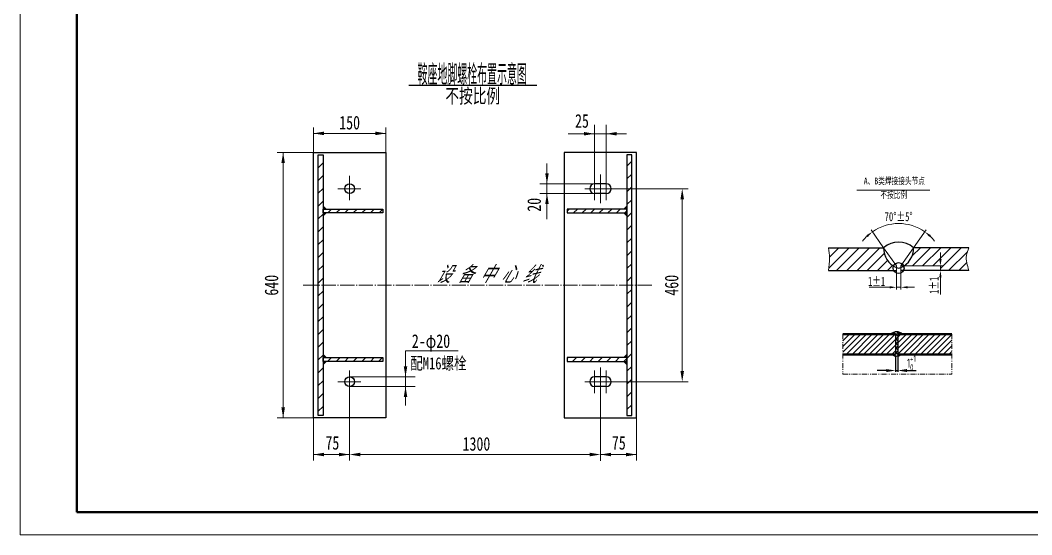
# Model space of a CAD drawing. Extents: x -6371 to 29478, y -10653 to 1396.
# Drawn here: x 24432 to 27110, y -10653 to -9291 of the extents above; entities that cross this region are included whole.
import ezdxf
from ezdxf.enums import TextEntityAlignment as Align

# ---------------------------------------------------------------- set-up
doc = ezdxf.new("R2010")
doc.units = 0
doc.header["$LTSCALE"] = 15
doc.header["$PDMODE"] = 1
for name, pattern in [('JXX-S', [1.7000000000000002, 0.9, -0.2, 0.1, -0.2, 0.1, -0.2]), ('XX-L', [1.25, 0.75, -0.5]), ('ZXX-L', [3.28, 2.5, -0.3, 0.18, -0.3])]:
    doc.linetypes.add(name, pattern=pattern)
doc.layers.get('Defpoints').update_dxf_attribs({"linetype": 'CONTINUOUS'})
for name, color, linetype, lineweight in [('A 粗实线', 1, 'CONTINUOUS', 25), ('B 细实线', 7, 'CONTINUOUS', 15), ('C 文 字', 2, 'CONTINUOUS', 20), ('E 长中心线', 3, 'ZXX-L', 15), ('G 长虚线', 6, 'XX-L', 15), ('H 短双点线', 3, 'JXX-S', 18), ('J 标注尺寸', 2, 'CONTINUOUS', 15)]:
    doc.layers.add(name, color=color, linetype=linetype, lineweight=lineweight)
doc.styles.add('HZTXT', font='SIMFANG.TTF', dxfattribs={"width": 0.75})
doc.styles.get("Standard").update_dxf_attribs({"font": 'isocp.shx', "width": 0.7070000000000001, "bigfont": 'hztxt.shx'})
doc.styles.add('style2', font='SIMFANG.TTF', dxfattribs={"width": 0.7})
doc.styles.add('标题中文', font='SIMFANG.TTF', dxfattribs={"width": 0.7})
doc.dimstyles.new('通用标注4.0', dxfattribs={"dimtxt": 24, "dimasz": 24, "dimexe": 3, "dimexo": 3, "dimgap": 3, "dimtad": 1, "dimdec": 0, "dimzin": 0, "dimdsep": 46, "dimtxsty": 'Standard', "dimcen": 3, "dimadec": 0, "dimazin": 0, "dimtfac": 0.375, "dimtdec": 0, "dimtmove": 2, "dimatfit": 3, "dimfxl": 0, "dimtzin": 0, "dimarcsym": 0})

# ---------------------------------------------------------------- blocks, each defined once
blk = doc.blocks.new('*D20')
at = {"layer": 'Defpoints', "color": 0}
for p in [(3057.883918135711, 4137.645602098165), (3047.205497225733, 4127.329979971777), (3060.40881783709, 4127.329979971777), (3052.807157531412, 4119.329979971777), (3054.807157531412, 4119.329979971777)]:
    blk.add_point(p, dxfattribs=at)
at = {"layer": 'J 标注尺寸', "color": 0, "lineweight": -2}
for p, q in [((3047.205497225733, 4127.329979971777), (3041.670125989236, 4135.235309369756)), ((3060.40881783709, 4127.329979971777), (3065.944189073587, 4135.235309369756))]:
    blk.add_line(p, q, dxfattribs=at)
for start, end in [(54.99999999999565, 125.0000000000044), (133.5339302520783, 142.0678605041521), (37.93213949584797, 46.46606974792181)]:
    blk.add_arc((3053.807157531412, 4117.901831965035), 20.16026875055566, start, end, dxfattribs=at)
at = {"layer": 'J 标注尺寸', "color": 0}
for points in [[(3039.604619324006, 4132.904456170163), (3040.237553920406, 4132.130250902369), (3042.243702425587, 4134.416157325467)], [(3067.376761142417, 4132.130250902369), (3068.009695738817, 4132.904456170163), (3065.370612637236, 4134.416157325467)]]:
    blk.add_solid(points, dxfattribs=at)
at = {"layer": 'J 标注尺寸', "color": 0, "insert": (3053.807157531412, 4141.062100715591), "char_height": 4, "attachment_point": 5, "style": 'style2'}
blk.add_mtext('{\\f仿宋_GB2312|b0|i0|c134|p49;70°±5°}', dxfattribs=at)
blk = doc.blocks.new('*D84')
at = {"layer": 'Defpoints', "color": 0}
for p in [(26749.10938215778, -10175.69082579631), (26755.56058215778, -10175.69082579631), (26755.56058215778, -10218.2025989924)]:
    blk.add_point(p, dxfattribs=at)
at = {"layer": 'J 标注尺寸', "color": 0, "lineweight": -2}
for p, q in [((26749.10938215778, -10178.69082579631), (26749.10938215778, -10221.2025989924)), ((26755.56058215778, -10178.69082579631), (26755.56058215778, -10221.2025989924)), ((26725.10938215778, -10218.2025989924), (26701.10938215778, -10218.2025989924)), ((26749.10938215778, -10218.2025989924), (26755.56058215778, -10218.2025989924)), ((26779.56058215778, -10218.2025989924), (26803.56058215778, -10218.2025989924))]:
    blk.add_line(p, q, dxfattribs=at)
at = {"layer": 'J 标注尺寸', "color": 0}
for points in [[(26725.10938215778, -10214.2025989924), (26725.10938215778, -10222.2025989924), (26749.10938215778, -10218.2025989924)], [(26779.56058215778, -10214.2025989924), (26779.56058215778, -10222.2025989924), (26755.56058215778, -10218.2025989924)]]:
    blk.add_solid(points, dxfattribs=at)
at = {"layer": 'J 标注尺寸', "color": 0, "insert": (26791.65004977712, -10198.38539687153), "char_height": 24, "attachment_point": 5}
blk.add_mtext('\\A1;1{\\H0.7x;\\S+1^ 0;}', dxfattribs=at)
blk = doc.blocks.new('A、B类焊接接头节点')
at = {"layer": 'J 标注尺寸'}
h = blk.add_hatch(dxfattribs=at)
h.set_pattern_fill('ANSI31', color=256, style=0)
h.set_pattern_definition([(45, (-3052.83468107322, -4119.501599075016), (-2.245064030267288, 2.245064030267288), [])])
edge = h.paths.add_edge_path()
edge.add_arc((0.9724764581915222, -1.109201533366104), 2.410373919064113, 180, 206.1529425672991, ccw=False)
edge.add_arc((0.9724764581915228, -1.109201533366103), 2.410373919064114, 158.9896631412668, 180, ccw=False)
edge.add_arc((3.425507529766036, 7.49942255827591), 9.060664960463033, 177.919350547366, 238.729860753278, ccw=False)
edge.add_line((-5.629183847487184, 7.828380896760791), (-30.02752354180847, 7.828380896760791))
edge.add_spline(control_points=[(-30.02752354180848, 7.828380896760791), (-29.77489933522884, 6.322001552556685), (-29.2168478361109, 2.994381992039052), (-29.74077360850242, -0.3443157079173034), (-30.02752354180848, -2.171619103239209)], knot_values=[0, 0, 0, 0, 4.553085131909655, 10.0578484456397, 10.0578484456397, 10.0578484456397, 10.0578484456397], degree=3, periodic=0)
edge.add_line((-30.02752354180847, -2.171619103239209), (-1.191125015492904, -2.171619103239209))
edge = h.paths.add_edge_path()
edge.add_line((19.42080517950308, -0.171619103239209), (19.42080517950308, -2.171619103239209))
edge.add_line((19.42080517950308, -2.171619103239209), (20.42080517950308, -2.171619103239209))
edge.add_line((20.42080517950308, -2.171619103239209), (31.97247645819152, -2.171619103239209))
edge.add_spline(control_points=[(31.97247645819152, -2.171619103239209), (31.25895520104405, 0.07102048241540615), (30.17200279387998, 3.487376297477567), (31.51208168879566, 6.718353101825414), (31.97247645819152, 7.828380896760791)], knot_values=[0, 0, 0, 0, 6.737565344485811, 10.26376270678672, 10.26376270678672, 10.26376270678672, 10.26376270678672], degree=3, periodic=0)
edge.add_line((31.97247645819152, 7.828380896760791), (7.574136763870229, 7.828380896760791))
edge.add_arc((-1.480554613382994, 7.499422558275914), 9.060664960463034, -57.84712910257002, 2.0806494526340202, ccw=False)
edge.add_line((3.341350544649661, -0.1716191032392089), (19.42080517950308, -0.171619103239209))
at = {"layer": 'A 粗实线'}
for p, q in [((-30.02752354180848, 7.828380896760791), (-5.629183847487184, 7.828380896760791)), ((31.97247645819152, 7.828380896760791), (7.574136763870229, 7.828380896760791)), ((-30.02752354180848, -2.171619103239209), (-0.0275235418084776, -2.171619103239209)), ((31.97247645819152, -2.171619103239209), (1.972476458191522, -2.171619103239209))]:
    blk.add_line(p, q, dxfattribs=at)
blk.add_circle((0.9724764581915224, -1.109201533366104), 2.410373919064114, dxfattribs=at)
for centre, radius, start, end in [((0.9724764581915224, 0.431326579285269), 9.914551496021247, 48.25199659378093, 131.7480034062191), ((3.425507529766037, 7.49942255827591), 9.060664960463033, 177.9193505474088, 247.5980844388618), ((-1.480554613382992, 7.49942255827591), 9.060664960463033, 292.4019155611382, 2.080649452591131), ((0.9724764581915224, 1.164279305239688), 2.273480838605612, 243.9054237838305, 296.0945762161695)]:
    blk.add_arc(centre, radius, start, end, dxfattribs=at)
at = {"layer": 'G 长虚线'}
for p, q in [((-0.0275235418084776, -0.1716191032392089), (-5.629183847487184, 7.828380896760791)), ((1.972476458191522, -0.1716191032392089), (7.574136763870229, 7.828380896760791)), ((-0.0275235418084776, -2.171619103239209), (-0.0275235418084776, -0.1716191032392089)), ((1.972476458191522, -2.171619103239209), (1.972476458191522, -0.1716191032392089))]:
    blk.add_line(p, q, dxfattribs=at)
at = {"layer": 'J 标注尺寸'}
for p, q in [((-17.45923061490248, 33.33245176859782), (14.67352537791157, 33.33245176859782)), ((19.42080517950308, 2.828380896760791), (19.42080517950308, 5.828380896760791)), ((-0.0275235418084776, -2.171619103239209), (-0.0275235418084776, -10.59177609030485)), ((1.972476458191522, -0.1716191032392089), (20.42080517950308, -0.1716191032392089)), ((1.972476458191522, -2.171619103239209), (20.42080517950308, -2.171619103239209)), ((1.972476458191522, -2.171619103239209), (1.972476458191522, -10.59177609030485)), ((19.42080517950308, -0.1716191032392089), (19.42080517950308, -2.171619103239209)), ((19.42080517950308, -5.171619103239209), (19.42080517950308, -12.78566047887034)), ((-3.027523541808478, -9.591776090304847), (-12.06837029403323, -9.591776090304847)), ((1.972476458191522, -9.591776090304847), (-0.0275235418084776, -9.591776090304847)), ((4.972476458191522, -9.591776090304847), (7.972476458191522, -9.591776090304847))]:
    blk.add_line(p, q, dxfattribs=at)
for points in [[(-30.02752354180848, 7.828380896760791), (-29.49137839366449, 3.30697264284936), (-30.02752354180848, -2.171619103239209)], [(31.97247645819152, 7.828380896760791), (30.87775968063943, 4.476416843426705), (31.97247645819152, -2.171619103239209)]]:
    blk.add_spline(points, degree=3, dxfattribs=at)
for points in [[(18.92080517950308, 2.828380896760791), (19.92080517950308, 2.828380896760791), (19.42080517950308, -0.1716191032392089)], [(18.92080517950308, -5.171619103239209), (19.92080517950308, -5.171619103239209), (19.42080517950308, -2.171619103239209)], [(-3.027523541808478, -9.091776090304847), (-3.027523541808478, -10.09177609030485), (-0.0275235418084776, -9.591776090304847)], [(4.972476458191522, -9.091776090304847), (4.972476458191522, -10.09177609030485), (1.972476458191522, -9.591776090304847)]]:
    blk.add_solid(points, dxfattribs=at)
at = {"layer": 'J 标注尺寸', "char_height": 3, "width": 62.1, "attachment_point": 1, "style": '标题中文'}
for s, insert in [('A、B类焊接接头节点', (-14.39898569278739, 38.83549824427791)), ('不按比例', (-7.054353004084987, 32.72100108746417))]:
    blk.add_mtext(s, dxfattribs=dict(at, insert=insert))
at = {"layer": 'J 标注尺寸', "insert": (-8.743528309725662, -6.985362863139017), "char_height": 4, "attachment_point": 5, "style": 'style2'}
blk.add_mtext('{\\f仿宋_GB2312|b0|i0|c134|p49;1±1}', dxfattribs=at)
at = {"layer": 'J 标注尺寸', "insert": (16.61660408829994, -8.731458114535599), "char_height": 4, "attachment_point": 5, "rotation": 90, "style": 'style2'}
blk.add_mtext('{\\f仿宋_GB2312|b0|i0|c134|p49;1±1}', dxfattribs=at)
at = {"layer": 'J 标注尺寸'}
dim = blk.add_angular_dim_2l(base=(5.049237062490647, 18.1440030231488), line1=((-0.0275235418084776, -0.1716191032392089), (-5.629183847487184, 7.828380896760791)), line2=((1.972476458191522, -0.1716191032392089), (7.574136763870229, 7.828380896760791)), text='{\\f仿宋_GB2312|b0|i0|c134|p49;70°±5°}', dimstyle='通用标注4.0', dxfattribs=at)
dim.commit()
dim.dimension.update_dxf_attribs({"geometry": '*D20', "text_midpoint": (0.9724764581915224, 21.56050164057433), "insert": (-3052.83468107322, -4119.501599075016)})

msp = doc.modelspace()

# ---------------------------------------------------------------- hatches: boundary and pattern name
at = {"layer": 'B 细实线'}
h = msp.add_hatch(dxfattribs=at)
h.set_pattern_fill('ANSI37', color=256, scale=2.688, style=0)
h.set_pattern_definition([(44.99999999999997, (19973.82971928996, -9368.033107530957), (-6.034732113358469, 6.034732113358467), []), (135, (19973.82971928996, -9368.033107530957), (-6.034732113358472, -6.034732113358465), [])])
h.paths.add_polyline_path([(26755.56058215778, -10121.93082579631), (26767.91894030373, -10121.93082579631, 0.4139641508006772), (26736.75102401183, -10121.93082579631), (26749.10938215778, -10121.93082579631), (26749.10938215778, -10175.69082579631), (26741.3207895308, -10175.69082579631, 0.4032903757091318), (26763.34917478474, -10175.69082579631), (26755.56058215778, -10175.69082579631)])
h = msp.add_hatch(dxfattribs=at)
h.set_pattern_fill('ANSI31', color=256, scale=3.36, style=0)
h.set_pattern_definition([(44.99999999999997, (19973.82971928996, -9368.033107530957), (-7.543415141698088, 7.543415141698081), [])])
h.paths.add_polyline_path([(26749.10938215777, -10175.69082579631), (26749.10938215778, -10121.93082579631), (26610.05113645488, -10121.93082579631), (26610.05113645488, -10175.69082579631)])
h.paths.add_polyline_path([(26755.56058215778, -10121.93082579631), (26755.56058215778, -10175.69082579631), (26898.17615466224, -10175.69082579631), (26898.17615466224, -10121.93082579631)])

# ---------------------------------------------------------------- linework, layer by layer
at = {"layer": 'A 粗实线'}
for p, q in [((25461.25178428319, -9462.818123582994), (25799.911511118, -9462.818123582994)), ((25983.59734823074, -9723.980857411761), (25952.59734823074, -9723.980857411761)), ((25983.59734823074, -9749.580955068011), (25952.59734823074, -9749.580955068011)), ((26038.49725057449, -9790.540916005511), (25880.41686899395, -9790.540916005511)), ((25880.41686899395, -9790.540916005511), (25880.41686899395, -9800.780906239886)), ((26038.49725057449, -9800.780906239886), (26038.49725057449, -9790.540916005511)), ((25880.41686899395, -9800.780906239886), (26038.49725057449, -9800.780906239886)), ((26749.10938215778, -10121.93082579631), (26749.10938215778, -10175.69082579631)), ((26755.56058215778, -10121.93082579631), (26755.56058215778, -10175.69082579631)), ((26038.49725057449, -10183.78090623989), (26038.49725057449, -10194.02089647426)), ((25983.59734823074, -10234.98085741176), (25952.59734823074, -10234.98085741176)), ((25983.59734823074, -10260.58095506801), (25952.59734823074, -10260.58095506801))]:
    msp.add_line(p, q, dxfattribs=at)
at = {"layer": 'A 粗实线', "lineweight": 40}
for p, q in [((26610.05113645488, -10121.93082579631), (26749.10938215778, -10121.93082579631)), ((26755.56058215778, -10121.93082579631), (26898.17615466224, -10121.93082579631)), ((26610.05113645488, -10175.69082579631), (26749.10938215778, -10175.69082579631)), ((26755.56058215778, -10175.69082579631), (26898.17615466224, -10175.69082579631))]:
    msp.add_line(p, q, dxfattribs=at)
at = {"layer": 'A 粗实线', "color": 5, "lineweight": 40}
msp.add_lwpolyline([(24582.34528756915, -10593.05770277834), (29418.34528273314, -10593.05770277834), (29418.34528273314, -7149.057706222335), (24582.34528756915, -7149.057706222335)], close=True, dxfattribs=at)
at = {"layer": 'A 粗实线'}
for points in [[(25208.30177353047, -10343.78090623989), (25208.30177353047, -9640.780906239888), (25400.30177353047, -9640.780906239888), (25400.30177353047, -10343.78090623989)], [(25221.10182235859, -10337.38088182582), (25221.10182235859, -9647.180930653949), (25233.90187118672, -9647.180930653949), (25233.90187118672, -10337.38088182582)], [(26064.09734823074, -10343.78090623989), (26064.09734823074, -9640.780906239888), (25872.09734823074, -9640.780906239888), (25872.09734823074, -10343.78090623989)], [(26051.29729940261, -10337.38088182582), (26051.29729940261, -9647.180930653949), (26038.49725057449, -9647.180930653949), (26038.49725057449, -10337.38088182582)], [(25233.90187118672, -9800.780906239886), (25233.90187118672, -9790.540916005511), (25392.18533239026, -9790.540916005511), (25392.18533239026, -9800.780906239886)], [(25233.90187118672, -10194.02089647426), (25233.90187118672, -10183.78090623989), (25392.34023829589, -10183.78090623989), (25392.34023829589, -10194.02089647426)], [(26038.49725057449, -10194.02089647426), (26038.49725057449, -10183.78090623989), (25880.28446338748, -10183.78090623989), (25880.28446338748, -10194.02089647426)]]:
    msp.add_lwpolyline(points, close=True, dxfattribs=at)
for centre in [(25304.30177353047, -9736.780906239886), (25304.30177353047, -10247.78090623989)]:
    msp.add_circle(centre, 12.79999923706055, dxfattribs=at)
for centre, radius, start, end in [((25952.59734823074, -9736.780906239886), 12.79999923706055, 90, 270), ((25983.59734823074, -9736.780906239886), 12.79999923706055, 270, 90), ((26752.33498215778, -10137.52806119861), 22.04843540230182, 45.02439710041201, 134.975602899588), ((26752.33498215778, -10164.25637254537), 15.87637113360366, 226.072507790596, 313.927492209404), ((25952.59734823074, -10247.78090623989), 12.79999923706055, 90, 270), ((25983.59734823074, -10247.78090623989), 12.79999923706055, 270, 90)]:
    msp.add_arc(centre, radius, start, end, dxfattribs=at)
for points in [[(25233.90187118672, -9790.540916005511), (25244.30187118672, -9790.540916005511), (25233.90187118672, -9780.140916005512)], [(26038.49725057449, -9790.540916005511), (26028.09725057449, -9790.540916005511), (26038.49725057449, -9780.140916005512)], [(25233.90187118672, -9800.780906239886), (25244.30187118672, -9800.780906239886), (25233.90187118672, -9811.180906239886)], [(26038.49725057449, -9800.780906239886), (26028.09725057449, -9800.780906239886), (26038.49725057449, -9811.180906239886)], [(25233.90187118672, -10183.78090623989), (25244.30187118672, -10183.78090623989), (25233.90187118672, -10173.38090623989)], [(26038.49725057449, -10183.78090623989), (26028.09725057449, -10183.78090623989), (26038.49725057449, -10173.38090623989)], [(25233.90187118672, -10194.02089647426), (25244.30187118672, -10194.02089647426), (25233.90187118672, -10204.42089647426)], [(26038.49725057449, -10194.02089647426), (26028.09725057449, -10194.02089647426), (26038.49725057449, -10204.42089647426)]]:
    msp.add_solid(points, dxfattribs=at)
at = {"layer": 'B 细实线'}
for p, q in [((25208.30177353047, -9640.780906239888), (25208.30177353047, -9574.23732784553)), ((25400.30177353047, -9640.780906239888), (25400.30177353047, -9574.23732784553)), ((25952.59734823074, -9767.226969962225), (25952.59734823074, -9567.182125133026)), ((25983.59734823074, -9767.226969962225), (25983.59734823074, -9567.182125133026)), ((25208.30177353047, -9590.23732784553), (25400.30177353047, -9590.23732784553)), ((25883.09421959493, -9591.182125133026), (26036.77603843337, -9591.182125133026)), ((25208.30177353047, -9640.780906239888), (25112.30177353047, -9640.780906239888)), ((25128.30177353047, -10343.78090623989), (25128.30177353047, -9640.780906239888)), ((26051.29729940261, -9663.940452138324), (26038.49725057449, -9676.744163075824)), ((25233.90162704609, -9668.233665028949), (25221.10182235859, -9681.037375966449)), ((25826.63774261321, -9817.58983996986), (25826.63774261321, -9669.588141219116)), ((25221.10182235859, -9714.983542958636), (25233.90187118672, -9702.179832021136)), ((25304.30177353047, -9766.75300792275), (25304.30177353047, -9703.02485456239)), ((25968.09734823074, -9774.885007978028), (25968.09734823074, -9699.205692076534)), ((26038.49725057449, -9710.690207997699), (26051.29729940261, -9697.886497060199)), ((25233.90187118672, -9736.125876943011), (25221.10157821797, -9748.929832021136)), ((25273.13272362995, -9736.780906239886), (25334.34810992131, -9736.780906239886)), ((25968.09734823074, -9723.980857411761), (25807.43779144133, -9723.980857411761)), ((25926.99725057449, -9736.780906239886), (26009.19744588699, -9736.780906239886)), ((26009.67744588699, -9736.780906239886), (26200.72885941388, -9736.780906239886)), ((26051.29729940261, -9731.832664052386), (26038.49725057449, -9744.636374989886)), ((25221.10182235859, -9782.875876943011), (25233.90187118672, -9770.072043935199)), ((25968.09734823074, -9749.580955068011), (25807.43779144133, -9749.580955068011)), ((26038.49725057449, -9778.582541982074), (26051.29729940261, -9765.778831044574)), ((26184.72885941388, -9764.780906239886), (26184.72885941388, -10219.78090623989)), ((25256.42482040547, -9790.540916005511), (25246.18775985859, -9800.780906239886)), ((25268.81178329609, -9800.781028310199), (25279.04884384297, -9790.541038075824)), ((25301.67286728047, -9790.540916005511), (25291.43580673359, -9800.781028310199)), ((25314.06007431172, -9800.780906239886), (25324.29713485859, -9790.540793935199)), ((25346.92091415547, -9790.540916005511), (25336.68385360859, -9800.781028310199)), ((25359.30812118672, -9800.780906239886), (25369.54518173359, -9790.540916005511)), ((25382.3345811693, -9800.780906239886), (25392.57164171617, -9790.540916005511)), ((25885.64192238275, -9790.540916005511), (25880.41686899395, -9795.767464723314)), ((25907.48333455886, -9790.540916005511), (25897.24627401199, -9800.780906239886)), ((25919.87054159011, -9800.780906239886), (25930.10760213699, -9790.540793935199)), ((25952.73162557449, -9790.540916005511), (25942.49456502761, -9800.780784169574)), ((25965.11858846511, -9800.780906239886), (25975.35564901199, -9790.540916005511)), ((25997.97967244949, -9790.540916005511), (25987.74285604324, -9800.780906239886)), ((26010.36687948074, -9800.780784169574), (26020.60369588699, -9790.540916005511)), ((26038.49725057449, -9795.272849599261), (26032.99090291824, -9800.780906239886)), ((26051.29729940261, -9799.724998036761), (26038.49725057449, -9812.528831044574)), ((25233.90187118672, -9804.018210927386), (25221.10182235859, -9816.822043935199)), ((25221.10182235859, -9850.768210927386), (25233.90187118672, -9837.964255849261)), ((26038.49725057449, -9846.474998036761), (26051.29729940261, -9833.671042958636)), ((25233.90187118672, -9871.910422841449), (25221.10182235859, -9884.714377919574)), ((26051.29705526199, -9867.617332021136), (26038.49725057449, -9880.421042958636)), ((25221.10182235859, -9918.660422841449), (25233.90162704609, -9905.856711903949)), ((26038.49725057449, -9914.367209950824), (26051.29729940261, -9901.563499013324)), ((25233.90187118672, -9939.802878896136), (25221.10182235859, -9952.606589833636)), ((26051.29729940261, -9935.509666005511), (26038.49725057449, -9948.313376943011)), ((25221.10157821797, -9986.552878896136), (25233.90187118672, -9973.749045888324)), ((26038.49725057449, -9982.259421864886), (26051.29729940261, -9969.455832997699)), ((25233.90187118672, -10007.6950908102), (25221.10182235859, -10020.49904588832)), ((26051.29729940261, -10003.40187791957), (26038.49725057449, -10016.2058329977)), ((26038.49725057449, -10050.15187791957), (26051.29729940261, -10037.34804491176)), ((25221.10182235859, -10054.44521288051), (25233.90187118672, -10041.64125780239)), ((25233.90187118672, -10075.58742479457), (25221.10182235859, -10088.39125780239)), ((26051.29729940261, -10071.29421190395), (26038.49725057449, -10084.09804491176)), ((25221.10182235859, -10122.33742479457), (25233.90187118672, -10109.53359178676)), ((26038.49725057449, -10118.04421190395), (26051.29705526199, -10105.24050096645)), ((25233.90187118672, -10143.47963670864), (25221.10182235859, -10156.28359178676)), ((26051.29729940261, -10139.18654588832), (26038.49725057449, -10151.99025682582)), ((25452.27507503743, -10166.31913144602), (25591.94006222959, -10166.31913144602)), ((25452.27507503743, -10166.31913144602), (25452.27507503743, -10311.05232213279)), ((26038.49725057449, -10185.93642381801), (26051.29729940261, -10173.13271288051)), ((25221.10182235859, -10190.22963670864), (25233.90187118672, -10177.42580370082)), ((25256.39454696797, -10183.78078416957), (25246.15748642109, -10194.02089647426)), ((25268.78150985859, -10194.02101854457), (25279.01857040547, -10183.78090623989)), ((25301.64259384297, -10183.78090623989), (25291.40553329609, -10194.02089647426)), ((25314.02980087422, -10194.02089647426), (25324.26661728047, -10183.78090623989)), ((25346.89064071797, -10183.78090623989), (25336.65358017109, -10194.02089647426)), ((25359.27784774922, -10194.02089647426), (25369.51466415547, -10183.7810283102)), ((25380.86387191456, -10194.02089647426), (25391.10068832081, -10183.7810283102)), ((25880.28446338748, -10186.69829304594), (25883.20082391164, -10183.7810283102)), ((25894.67107869949, -10194.02077440395), (25904.90765096511, -10183.7810283102)), ((25927.53191854324, -10183.7810283102), (25917.29485799636, -10194.02089647426)), ((25939.91912557449, -10194.02077440395), (25950.15594198074, -10183.78090623989)), ((25972.77996541824, -10183.78078416957), (25962.54314901199, -10194.02089647426)), ((25985.16717244949, -10194.02077440395), (25995.40398885574, -10183.78090623989)), ((26018.02825643386, -10183.78090623989), (26007.79119588699, -10194.02089647426)), ((26030.41521932449, -10194.02101854457), (26038.49725057449, -10185.93642381801)), ((25233.90187118672, -10211.37197069301), (25221.10157821797, -10224.17592577114)), ((25304.30177353047, -10217.80880455702), (25304.30177353047, -10281.53695791738)), ((25952.59734823074, -10277.70810339156), (25952.59734823074, -10217.85370908821)), ((25968.09734823074, -10277.70810339156), (25968.09734823074, -10209.90022989925)), ((25968.09734823074, -10217.85370908821), (25968.09734823074, -10456.58386360785)), ((25983.59734823074, -10277.70810339156), (25983.59734823074, -10217.85370908821)), ((26051.29729940261, -10207.0788798727), (26038.49725057449, -10219.88271288051)), ((25221.10182235859, -10258.12209276332), (25233.90187118672, -10245.31825975551)), ((25273.13272362995, -10247.78090623989), (25334.34810992131, -10247.78090623989)), ((25304.30177353047, -10234.98085741176), (25478.03581081654, -10234.98085741176)), ((25304.30177353047, -10247.78090623989), (25304.30177353047, -10403.13654933049)), ((25926.99725057449, -10247.78090623989), (26009.19744588699, -10247.78090623989)), ((26009.67744588699, -10247.78090623989), (26200.72885941388, -10247.78090623989)), ((26038.49725057449, -10253.8288798727), (26051.29729940261, -10241.02504686489)), ((25233.90187118672, -10279.2644267477), (25221.10182235859, -10292.06825975551)), ((25304.30177353047, -10260.58095506801), (25478.03581081654, -10260.58095506801)), ((26051.29729940261, -10274.97109178676), (26038.49725057449, -10287.77504686489)), ((26038.49725057449, -10321.72109178676), (26051.29705526199, -10308.91738084926)), ((25221.10182235859, -10326.0144267477), (25233.90187118672, -10313.21047166957)), ((25208.30177353047, -10343.78090623989), (25112.30177353047, -10343.78090623989)), ((25208.30177353047, -10343.78090623989), (25208.30177353047, -10456.58386360785)), ((26064.09734823074, -10343.78090623989), (26064.09734823074, -10456.58386360785)), ((25304.30177353047, -10403.61654933049), (25304.30177353047, -10456.58386360785)), ((25304.30177353047, -10440.58386360785), (25208.30177353047, -10440.58386360785)), ((25332.30177353047, -10440.58386360785), (25940.09734823074, -10440.58386360785)), ((25968.09734823074, -10440.58386360785), (26064.09734823074, -10440.58386360785)), ((25968.09734823074, -10457.06386360785), (25968.09734823074, -10456.58386360785))]:
    msp.add_line(p, q, dxfattribs=at)
msp.add_lwpolyline([(24432.34528771915, -10653.05770271834), (29478.34528267314, -10653.05770271834), (29478.34528267314, -7089.057706282336), (24432.34528771915, -7089.057706282336)], close=True, dxfattribs=at)
for points in [[(25236.30177353047, -9585.570661178863), (25236.30177353047, -9594.903994512199), (25208.30177353047, -9590.23732784553)], [(25372.30177353047, -9585.570661178863), (25372.30177353047, -9594.903994512199), (25400.30177353047, -9590.23732784553)], [(25924.59734823074, -9586.515458466358), (25924.59734823074, -9595.84879179969), (25952.59734823074, -9591.182125133026)], [(26011.59734823074, -9586.515458466358), (26011.59734823074, -9595.84879179969), (25983.59734823074, -9591.182125133026)], [(25132.96844019713, -9668.780906239886), (25123.6351068638, -9668.780906239886), (25128.30177353047, -9640.780906239888)], [(25821.97107594655, -9695.980857411761), (25831.30440927987, -9695.980857411761), (25826.63774261321, -9723.980857411761)], [(26180.06219274721, -9764.780906239886), (26189.39552608055, -9764.780906239886), (26184.72885941388, -9736.780906239886)], [(25831.30440927987, -9777.580955068011), (25821.97107594655, -9777.580955068011), (25826.63774261321, -9749.580955068011)], [(25447.60798929285, -10206.98085741176), (25456.94132262618, -10206.98085741176), (25452.27465595952, -10234.98085741176)], [(26180.06219274721, -10219.78090623989), (26189.39552608055, -10219.78090623989), (26184.72885941388, -10247.78090623989)], [(25456.94132262618, -10288.58095506801), (25447.60798929285, -10288.58095506801), (25452.27465595952, -10260.58095506801)], [(25123.6351068638, -10315.78090623989), (25132.96844019713, -10315.78090623989), (25128.30177353047, -10343.78090623989)], [(25236.30177353047, -10445.25053027452), (25236.30177353047, -10435.91719694119), (25208.30177353047, -10440.58386360785)], [(25276.30177353047, -10445.25053027452), (25276.30177353047, -10435.91719694119), (25304.30177353047, -10440.58386360785)], [(25332.30177353047, -10435.91719694119), (25332.30177353047, -10445.25053027452), (25304.30177353047, -10440.58386360785)], [(25940.09734823074, -10435.91719694119), (25940.09734823074, -10445.25053027452), (25968.09734823074, -10440.58386360785)], [(25996.09734823074, -10445.25053027452), (25996.09734823074, -10435.91719694119), (25968.09734823074, -10440.58386360785)], [(26036.09734823074, -10445.25053027452), (26036.09734823074, -10435.91719694119), (26064.09734823074, -10440.58386360785)]]:
    msp.add_solid(points, dxfattribs=at)
at = {"layer": 'E 长中心线'}
msp.add_line((26104.09734823074, -9992.280906239886), (25180.7044101893, -9992.280906239886), dxfattribs=at)
at = {"layer": 'H 短双点线'}
for p, q in [((26610.05113645488, -10121.93082579631), (26610.05113645488, -10227.84110122488)), ((26898.17615466224, -10121.93082579631), (26898.17615466224, -10227.84110122488)), ((26610.05113645488, -10227.84110122488), (26898.17615466224, -10227.84110122488))]:
    msp.add_line(p, q, dxfattribs=at)

# ---------------------------------------------------------------- block references
at = {"layer": 'B 细实线', "xscale": 6, "yscale": 6}
msp.add_blockref('A、B类焊接接头节点', (26751.68248999626, -9940.191855808274), dxfattribs=at)

# ---------------------------------------------------------------- texts
at = {"layer": 'C 文 字', "style": 'HZTXT', "width": 0.3991802976284317}
msp.add_text('鞍座地脚螺栓布置示意图', height=47.61023804999999, dxfattribs=at).set_placement((25484.12376011933, -9456.43161187814), (25773.41172925341, -9456.43161187814), align=Align.FIT)
at = {"layer": 'C 文 字', "style": 'HZTXT'}
for s, height, width, p in [('不按比例', 38.00520190026, 0.7, (25630.2252832236, -9490.250544289574)), ('1300', 36, 0.75, (25639.93165737487, -10412.58386360785))]:
    msp.add_text(s, height=height, dxfattribs=dict(at, width=width)).set_placement(p, align=Align.MIDDLE)
at = {"layer": 'C 文 字', "style": 'HZTXT', "width": 0.75}
for s, p in [('150', (25304.30177353047, -9579.715170100299)), ('25', (25919.34806132046, -9575.182125133026)), ('2-φ20', (25519.65612624754, -10158.16742908794)), ('75', (25258.62949818672, -10427.53954811739)), ('75', (26016.86630970265, -10427.53954811739))]:
    msp.add_text(s, height=36, dxfattribs=at).set_placement(p, align=Align.CENTER)
for s, p in [('20', (25810.63774261321, -9779.328359482828)), ('640', (25115.25345358388, -9992.280906239886))]:
    msp.add_text(s, height=36, rotation=90, dxfattribs=at).set_placement(p, align=Align.CENTER)
at = {"layer": 'C 文 字', "style": 'HZTXT', "oblique": 30, "width": 0.7}
msp.add_text('设 备 中 心 线', height=40, dxfattribs=at).set_placement((25532.75403941578, -9962.281996364498), align=Align.MIDDLE_LEFT)
at = {"layer": 'C 文 字', "style": 'HZTXT', "width": 0.75}
msp.add_text('460', height=36, rotation=90, dxfattribs=at).set_placement((26156.72885941388, -9992.280906239886), align=Align.MIDDLE)
msp.add_text('配M16螺栓', height=32.4, dxfattribs=at).set_placement((25613.91508794473, -10215.18768017185), align=Align.RIGHT)

# ---------------------------------------------------------------- dimensions: what is measured, and where the dimension line sits
at = {"layer": 'J 标注尺寸'}
dim = msp.add_linear_dim(base=(26755.56058215778, -10218.2025989924), p1=(26749.10938215778, -10175.69082579631), p2=(26755.56058215778, -10175.69082579631), text='\\A1;1{\\H0.7x;\\S+1^ 0;}', dimstyle='通用标注4.0', dxfattribs=at)
dim.commit()
dim.dimension.update_dxf_attribs({"geometry": '*D84', "text_midpoint": (26791.65004977712, -10198.38539687153), "dimtype": 160})

doc.saveas('drawing.dxf')
